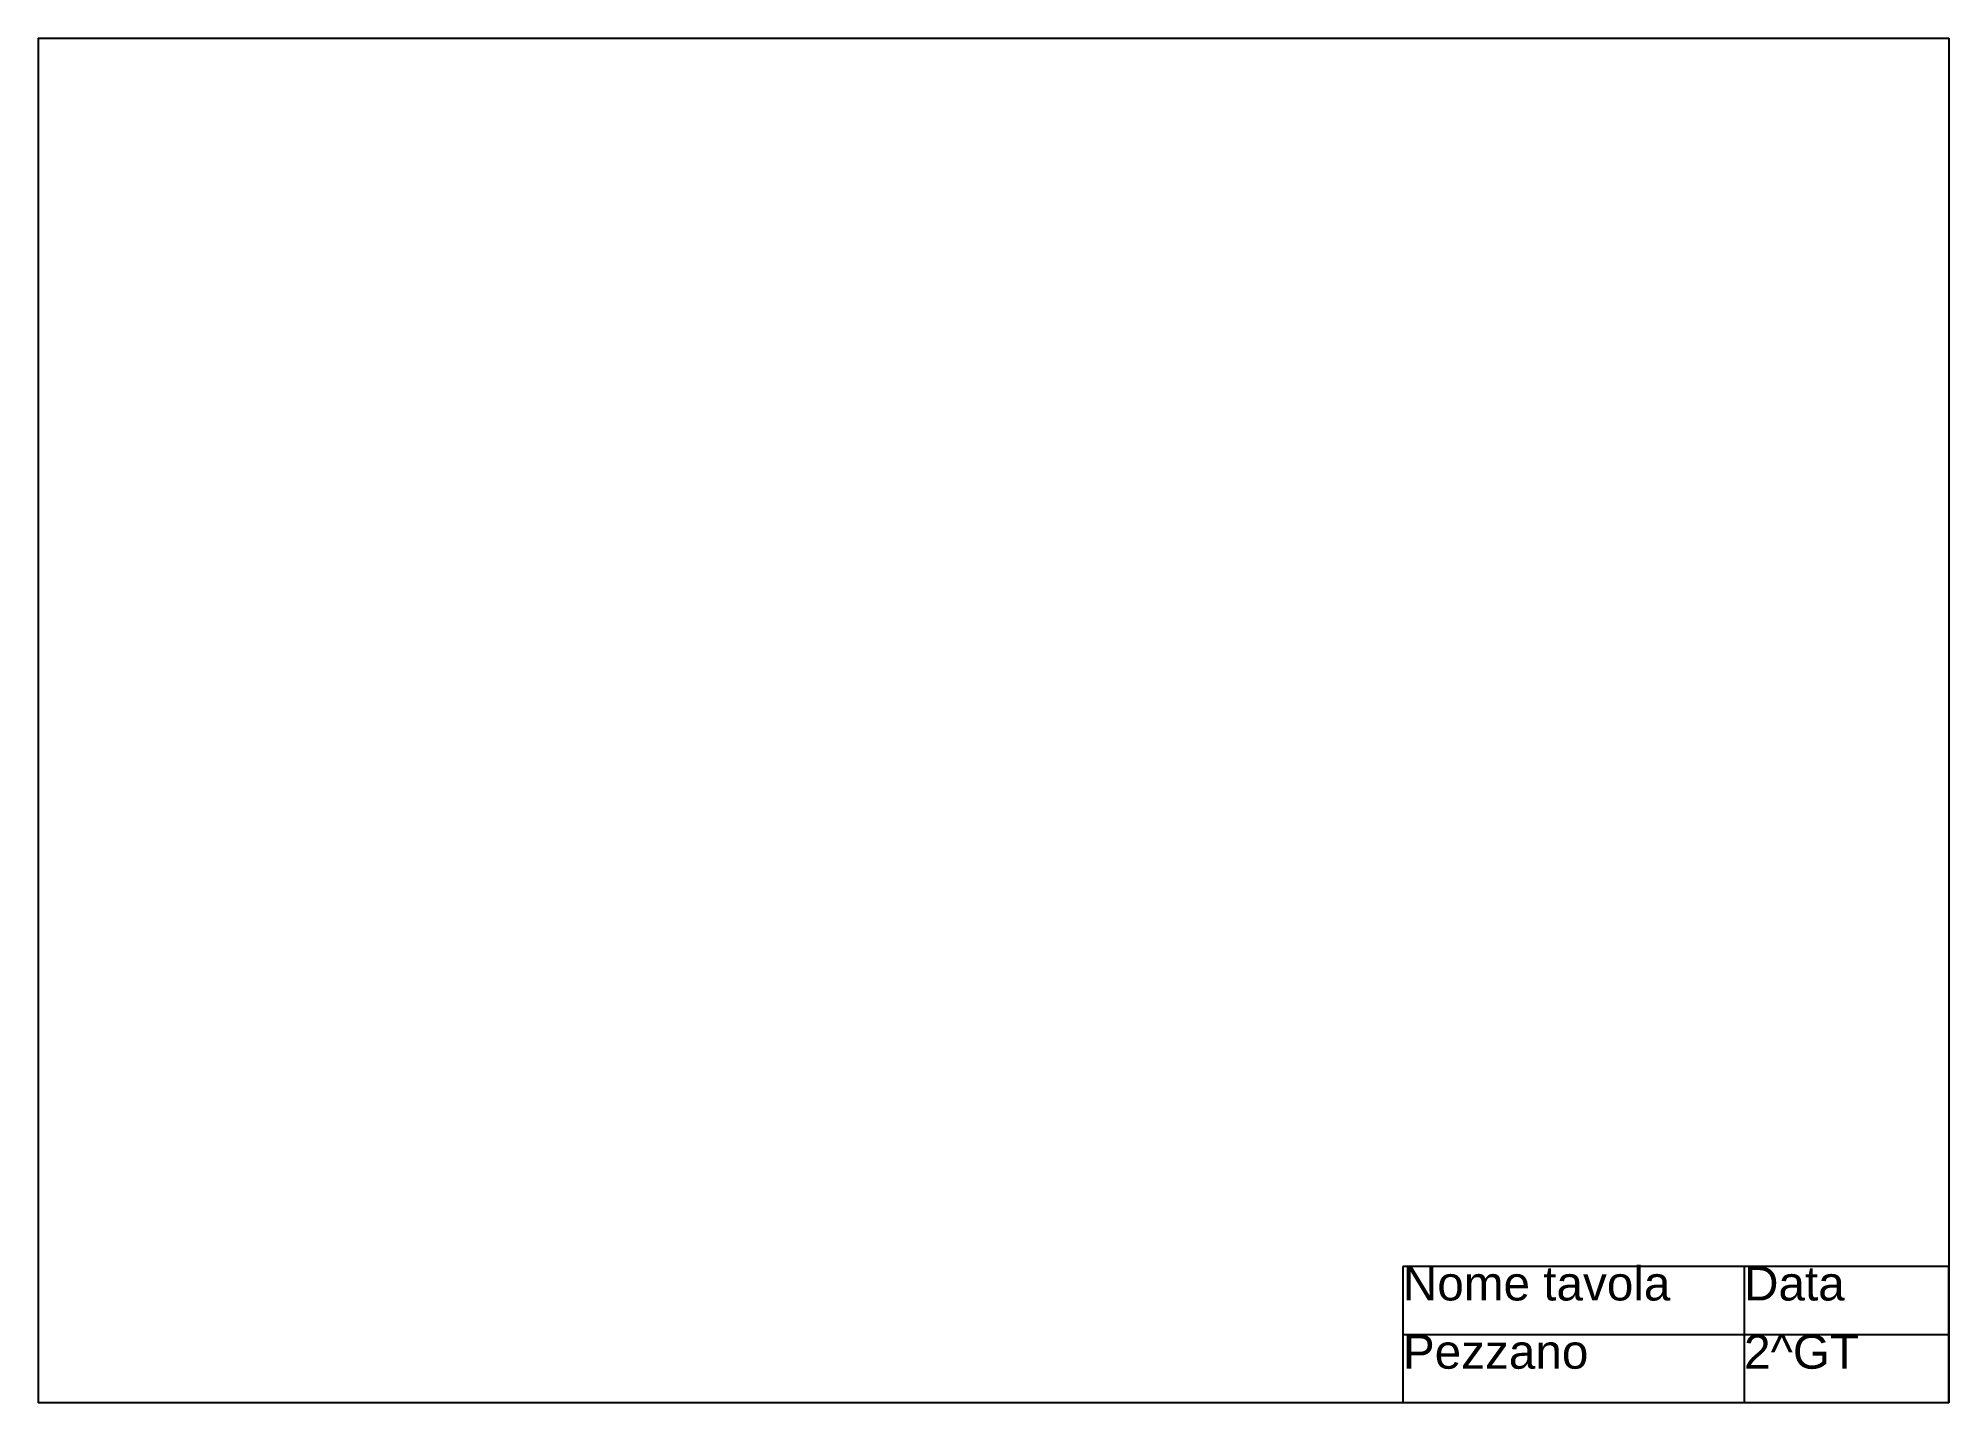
# Model space of a CAD drawing. Header units: millimetres. Extents: x 991 to 1271, y 1939 to 2139.
import ezdxf

# ---------------------------------------------------------------- set-up
doc = ezdxf.new("R2010")
doc.units = ezdxf.units.MM
doc.styles.get("Standard").update_dxf_attribs({"font": 'arial.ttf'})

msp = doc.modelspace()

# ---------------------------------------------------------------- linework, layer by layer
for p, q in [((990.68, 2139.12), (1270.68, 2139.12)), ((990.68, 2139.12), (990.68, 1939.12)), ((1270.68, 2139.12), (1270.68, 1939.12)), ((1270.68, 1959.12), (1190.68, 1959.12)), ((1190.68, 1959.12), (1190.68, 1939.12)), ((1270.68, 1959.12), (1240.68, 1959.12)), ((1240.68, 1959.12), (1240.68, 1939.12)), ((1270.68, 1939.12), (1270.68, 1959.12)), ((1190.68, 1949.12), (1270.68, 1949.12)), ((1270.68, 1939.12), (990.68, 1939.12))]:
    msp.add_line(p, q)

# ---------------------------------------------------------------- texts
at = {"char_height": 5, "attachment_point": 1}
for s, width, insert in [('Nome tavola', 50, (1190.68, 1959.12)), ('Data', 30, (1240.68, 1959.12)), ('Pezzano', 50, (1190.68, 1949.12)), ('2^ GT', 30, (1240.68, 1949.12))]:
    msp.add_mtext_dynamic_manual_height_columns(s, width=width, gutter_width=12.5, heights=[0], dxfattribs=dict(at, insert=insert))

doc.saveas('drawing.dxf')
